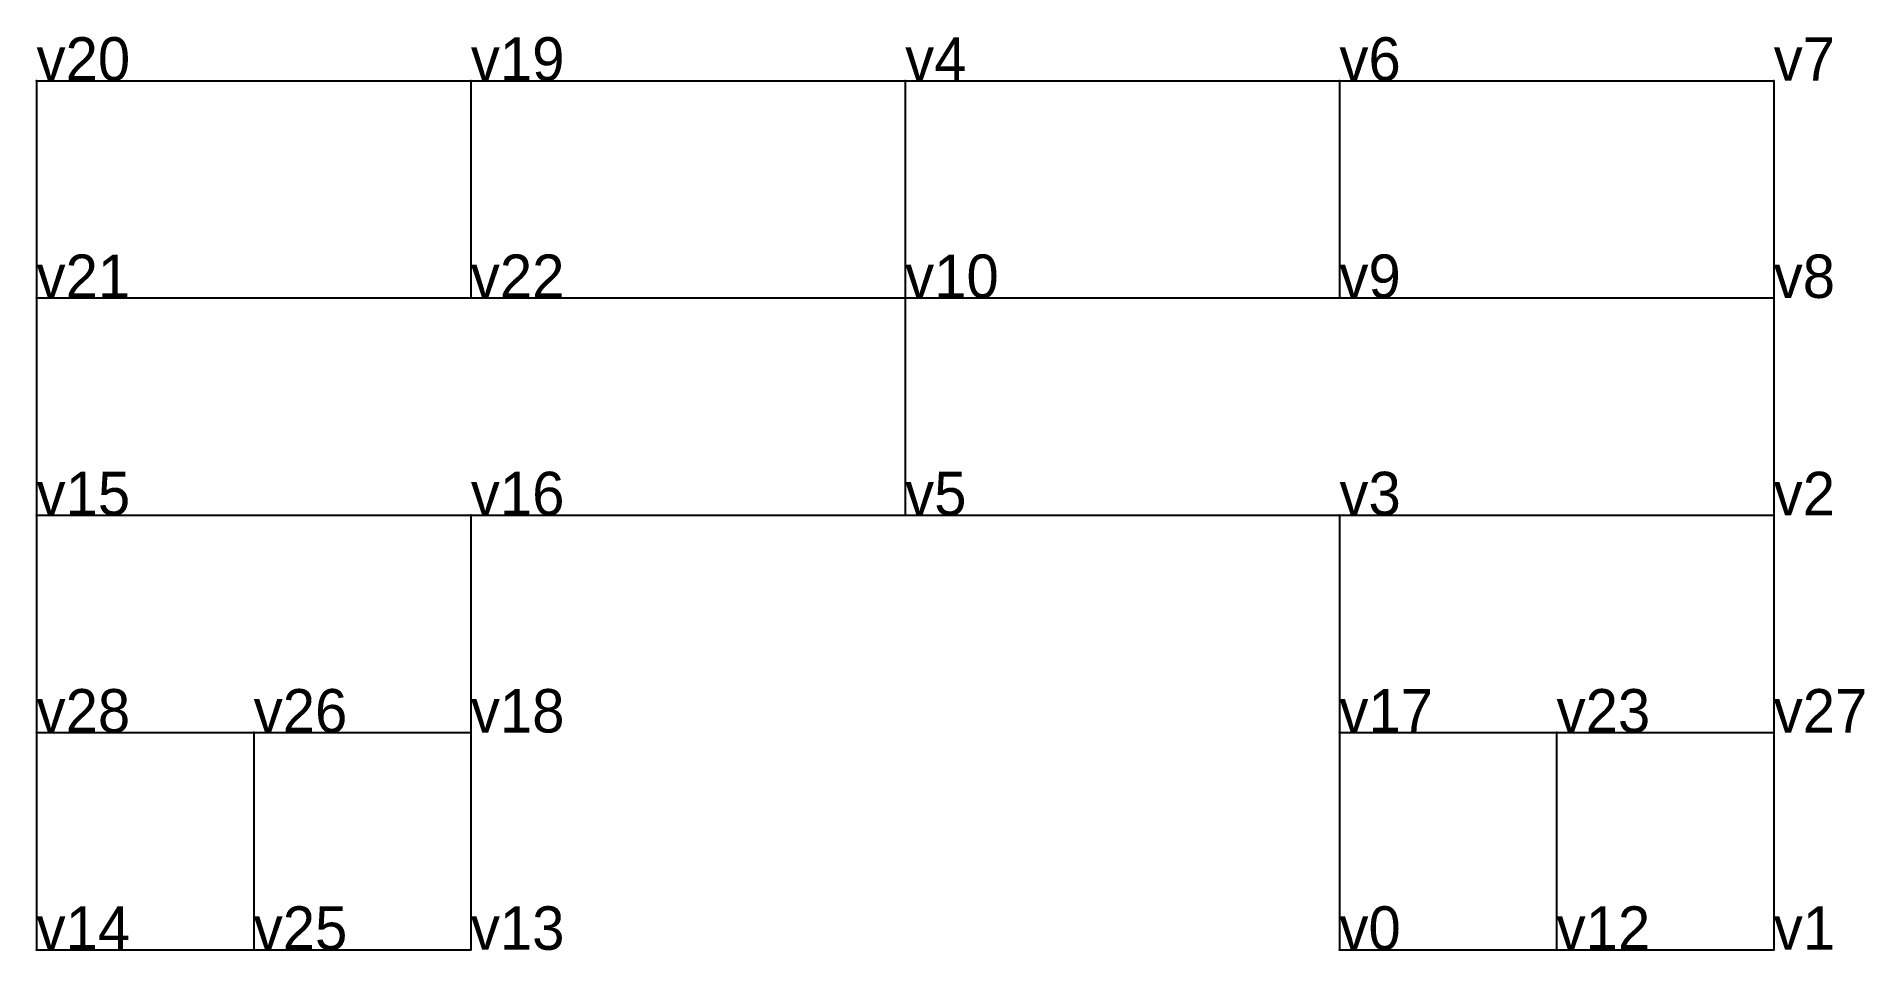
# Model space of a CAD drawing. Header units: metres. Extents: x 0 to 4.21, y 0 to 2.1.
import ezdxf

# ---------------------------------------------------------------- set-up
doc = ezdxf.new("R2010")
doc.units = ezdxf.units.M

msp = doc.modelspace()

# ---------------------------------------------------------------- linework, layer by layer
for p, q in [((0, 2), (1, 2)), ((0, 2), (0, 1.5)), ((1, 2), (2, 2)), ((1, 2), (1, 1.5)), ((2, 2), (3, 2)), ((2, 2), (2, 1.5)), ((3, 2), (3, 1.5)), ((3, 2), (4, 2)), ((4, 2), (4, 1.5)), ((0, 1.5), (0, 1)), ((0, 1.5), (1, 1.5)), ((1, 1.5), (2, 1.5)), ((2, 1.5), (2, 1)), ((2, 1.5), (3, 1.5)), ((3, 1.5), (4, 1.5)), ((4, 1.5), (4, 1)), ((0, 1), (0, 0.5)), ((0, 1), (1, 1)), ((1, 1), (2, 1)), ((1, 1), (1, 0.5)), ((2, 1), (3, 1)), ((3, 1), (4, 1)), ((3, 1), (3, 0.5)), ((4, 1), (4, 0.5)), ((0, 0.5), (0, 0)), ((0, 0.5), (0.5, 0.5)), ((0.5, 0.5), (0.5, 0)), ((0.5, 0.5), (1, 0.5)), ((1, 0.5), (1, 0)), ((3, 0.5), (3, 0)), ((3, 0.5), (3.5, 0.5)), ((3.5, 0.5), (3.5, 0)), ((3.5, 0.5), (4, 0.5)), ((4, 0.5), (4, 0)), ((0, 0), (0.5, 0)), ((0.5, 0), (1, 0)), ((3, 0), (3.5, 0)), ((3.5, 0), (4, 0))]:
    msp.add_line(p, q)
for p in [(0, 2), (1, 2), (2, 2), (3, 2), (4, 2), (0, 1.5), (1, 1.5), (2, 1.5), (3, 1.5), (4, 1.5), (0, 1), (1, 1), (2, 1), (3, 1), (4, 1), (0, 0.5), (0.5, 0.5), (1, 0.5), (3, 0.5), (3.5, 0.5), (4, 0.5), (0, 0), (0.5, 0), (1, 0), (3, 0), (3.5, 0), (4, 0)]:
    msp.add_point(p)

# ---------------------------------------------------------------- texts
for s, p in [('v20', (0, 2)), ('v19', (1, 2)), ('v4', (2, 2)), ('v6', (3, 2)), ('v7', (4, 2)), ('v21', (0, 1.5)), ('v22', (1, 1.5)), ('v10', (2, 1.5)), ('v9', (3, 1.5)), ('v8', (4, 1.5)), ('v15', (0, 1)), ('v16', (1, 1)), ('v5', (2, 1)), ('v3', (3, 1)), ('v2', (4, 1)), ('v28', (0, 0.5)), ('v26', (0.5, 0.5)), ('v18', (1, 0.5)), ('v17', (3, 0.5)), ('v23', (3.5, 0.5)), ('v27', (4, 0.5)), ('v14', (0, 0)), ('v25', (0.5, 0)), ('v13', (1, 0)), ('v0', (3, 0)), ('v12', (3.5, 0)), ('v1', (4, 0))]:
    msp.add_text(s, height=0.1).set_placement(p)

doc.saveas('drawing.dxf')
